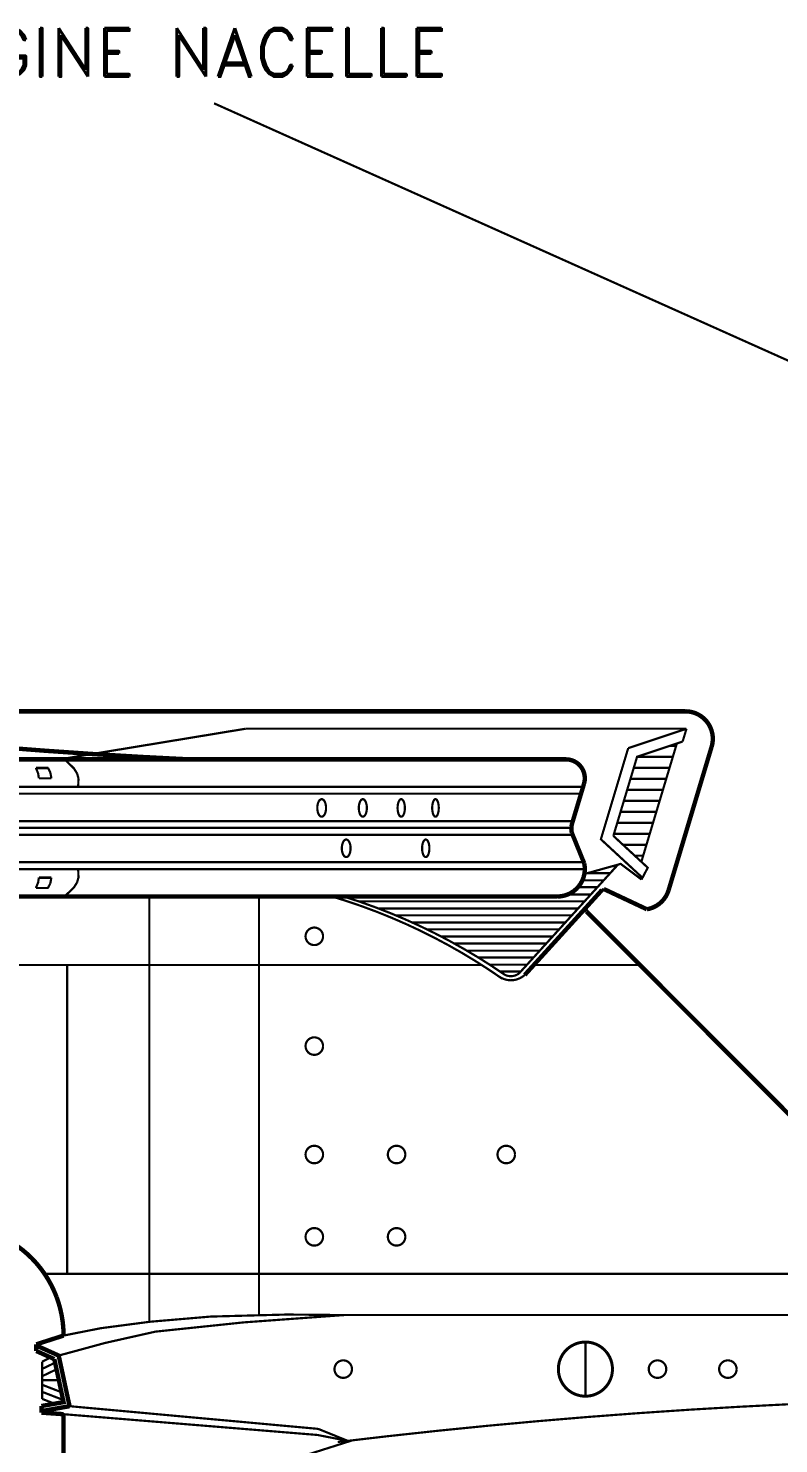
# Model space of a CAD drawing. Extents: x 0.8 to 42.3, y -0.1 to 32.5.
# Drawn here: x 25.673 to 27.867, y 7.363 to 11.499 of the extents above; entities that cross this region are included whole.
import ezdxf

# ---------------------------------------------------------------- set-up
doc = ezdxf.new("R2010")
doc.units = 0
doc.layers.add('SIDE', color=7, linetype='CONTINUOUS')
doc.styles.add('ROMANS', font='ROMAND')

msp = doc.modelspace()

# ---------------------------------------------------------------- linework, layer by layer
at = {"layer": 'SIDE'}
for points, const_width in [([(28.33124078131353, 10.33264274468151), (26.21588170131353, 11.28002277468151)], 0.006415), ([(27.59413162131353, 9.503401354681511), (25.63221934131353, 9.503401354681511)], 0.01283), ([(27.59413162131353, 9.503401354681511), (27.60408770131353, 9.502785514681511), (27.61386416131353, 9.500950824681514), (27.62333270131353, 9.497910114681511), (27.63233936131353, 9.493714704681512), (27.64078150131353, 9.488441574681511), (27.64850516131353, 9.482167704681512), (27.65538204131353, 9.47498290468151), (27.66133516131353, 9.466989814681511), (27.66623622131353, 9.458342394681512), (27.67003390131353, 9.449143284681512), (27.67265122131353, 9.439546444681511), (27.67406252131353, 9.42969300468151), (27.67426780131353, 9.419749754681511), (27.67321574131353, 9.40984499468151), (27.67093200131353, 9.400158344681511)], 0.01283), ([(25.30502868131353, 9.424124784681512), (25.44425984131353, 9.410897054681511), (25.58359364131353, 9.398888174681513), (25.72303008131353, 9.388098144681512), (25.86254350131353, 9.378526964681512), (26.00215956131353, 9.370174634681511), (26.14182694131353, 9.363041154681511)], 0.01283), ([(26.30871958131353, 9.452620214681513), (25.76436834131353, 9.363041154681511)], 0.006415), ([(26.30871958131353, 9.452620214681513), (27.59733912131353, 9.452620214681513)], 0.006415), ([(27.42687974131353, 9.395731994681512), (27.59733912131353, 9.452620214681513)], 0.006415), ([(27.58602306131353, 9.415041144681513), (27.59733912131353, 9.452620214681513)], 0.006415), ([(27.42687974131353, 9.395731994681512), (27.34694884131353, 9.129496664681511), (27.46857724131353, 9.017041714681511)], 0.006415), ([(27.38343736131353, 9.139452744681513), (27.45282200131353, 9.37057236468151), (27.58602306131353, 9.415041144681513)], 0.006415), ([(27.46531842131353, 9.063742914681512), (27.56908746131353, 9.40938311468151)], 0.006415), ([(27.54506970131353, 8.980950924681512), (27.67093200131353, 9.400158344681511)], 0.01283), ([(27.56695768131353, 9.402198314681511), (27.54755872131353, 9.402198314681511)], 0.006415), ([(17.47044050131353, 9.363041154681511), (26.14182694131353, 9.363041154681511)], 0.01283), ([(25.77868662131353, 9.363041154681511), (25.80580924131353, 9.336880784681512), (25.81512382131353, 9.322062134681511)], 0.006415), ([(26.14182694131353, 9.363041154681511), (27.24487336131353, 9.363041154681511)], 0.01283), ([(27.29770730131353, 9.292014274681511), (27.29952916131353, 9.300366604681512), (27.30004236131353, 9.308911384681512), (27.29922124131353, 9.317430504681512), (27.29706580131353, 9.325705854681512), (27.29367868131353, 9.333570644681512), (27.28913686131353, 9.340806764681512), (27.28351732131353, 9.347247424681512), (27.27697402131353, 9.352751494681513), (27.26966092131353, 9.357177844681512), (27.26173198131353, 9.360411004681511), (27.25339248131353, 9.362386824681511), (27.24487336131353, 9.363041154681511)], 0.01283), ([(27.55730952131353, 9.37012331468151), (27.45269370131353, 9.37012331468151)], 0.006415), ([(25.70355414131353, 9.30756423468151), (25.70134738131353, 9.322062134681511), (25.69465012131353, 9.338343404681511)], 0.006415), ([(25.69465012131353, 9.338343404681511), (25.73129260131353, 9.338343404681511)], 0.006415), ([(25.69465012131353, 9.337060404681512), (25.73129260131353, 9.337060404681512)], 0.006415), ([(25.74019662131353, 9.30756423468151), (25.70355414131353, 9.30756423468151)], 0.006415), ([(25.73701478131353, 9.324602474681512), (25.72998394131353, 9.338343404681511)], 0.006415), ([(25.73701478131353, 9.324602474681512), (25.74019662131353, 9.30756423468151)], 0.006415), ([(25.81933206131353, 9.30762838468151), (25.81512382131353, 9.322062134681511)], 0.006415), ([(25.81933206131353, 9.30762838468151), (25.81845962131353, 9.28285365468151)], 0.006415), ([(27.53803886131353, 9.305973314681513), (27.43342304131353, 9.305973314681513)], 0.006415), ([(27.44307120131353, 9.338048314681512), (27.54768702131353, 9.338048314681512)], 0.006415), ([(16.33326628131353, 9.28285365468151), (27.29496168131353, 9.28285365468151)], 0.006415), ([(16.33826998131353, 9.262838854681512), (27.28895724131353, 9.262838854681512)], 0.006415), ([(27.26293800131353, 9.176210694681512), (27.29770730131353, 9.292014274681511)], 0.01283), ([(27.42380054131353, 9.27389831468151), (27.52841636131353, 9.27389831468151)], 0.006415), ([(26.53447626131353, 9.245467034681512), (26.53185894131353, 9.246583244681512), (26.52916464131353, 9.246583244681512), (26.52654732131353, 9.245467034681512), (26.52408396131353, 9.243285934681513), (26.52192852131353, 9.240129754681512), (26.52013232131353, 9.236139624681513), (26.51879800131353, 9.231495164681512), (26.51797688131353, 9.226401654681512), (26.51769462131353, 9.22106437468151), (26.51797688131353, 9.215727094681512), (26.51879800131353, 9.21062075468151), (26.52013232131353, 9.205976294681513), (26.52192852131353, 9.20198616468151), (26.52408396131353, 9.198842814681512), (26.52654732131353, 9.196661714681511), (26.52916464131353, 9.195545504681512), (26.53185894131353, 9.195545504681512), (26.53447626131353, 9.196661714681511), (26.53691396131353, 9.198842814681512), (26.53906940131353, 9.20198616468151), (26.54086560131353, 9.205976294681513), (26.54219992131353, 9.21062075468151), (26.54302104131353, 9.215727094681512), (26.54332896131353, 9.22106437468151)], 0.006415), ([(26.53447626131353, 9.245467034681512), (26.53691396131353, 9.243285934681513), (26.53906940131353, 9.240129754681512), (26.54086560131353, 9.236139624681513), (26.54219992131353, 9.231495164681512), (26.54302104131353, 9.226401654681512), (26.54332896131353, 9.22106437468151)], 0.006415), ([(26.66262230131353, 9.22106437468151), (26.66236570131353, 9.226401654681512), (26.66159590131353, 9.231495164681512), (26.66036422131353, 9.236139624681513), (26.65872198131353, 9.240129754681512), (26.65672050131353, 9.243285934681513), (26.65448808131353, 9.245467034681512), (26.65207604131353, 9.246583244681512), (26.64961268131353, 9.246583244681512), (26.64722630131353, 9.245467034681512), (26.64496822131353, 9.243285934681513), (26.64296674131353, 9.240129754681512), (26.64132450131353, 9.236139624681513), (26.64009282131353, 9.231495164681512), (26.63932302131353, 9.226401654681512), (26.63906642131353, 9.22106437468151), (26.63932302131353, 9.215727094681512), (26.64009282131353, 9.21062075468151), (26.64132450131353, 9.205976294681513), (26.64296674131353, 9.20198616468151), (26.64496822131353, 9.198842814681512), (26.64722630131353, 9.196661714681511), (26.64961268131353, 9.195545504681512), (26.65207604131353, 9.195545504681512), (26.65448808131353, 9.196661714681511), (26.65672050131353, 9.198842814681512), (26.65872198131353, 9.20198616468151), (26.66036422131353, 9.205976294681513), (26.66159590131353, 9.21062075468151), (26.66236570131353, 9.215727094681512), (26.66262230131353, 9.22106437468151)], 0.006415), ([(26.77380708131353, 9.22106437468151), (26.77357614131353, 9.226401654681512), (26.77288332131353, 9.231495164681512), (26.77175428131353, 9.236139624681513), (26.77026600131353, 9.240129754681512), (26.76844414131353, 9.243285934681513), (26.76641700131353, 9.245467034681512), (26.76423590131353, 9.246583244681512), (26.76200348131353, 9.246583244681512), (26.75979672131353, 9.245467034681512), (26.75776958131353, 9.243285934681513), (26.75597338131353, 9.240129754681512), (26.75445944131353, 9.236139624681513), (26.75335606131353, 9.231495164681512), (26.75266324131353, 9.226401654681512), (26.75243230131353, 9.22106437468151), (26.75266324131353, 9.215727094681512), (26.75335606131353, 9.21062075468151), (26.75445944131353, 9.205976294681513), (26.75597338131353, 9.20198616468151), (26.75776958131353, 9.198842814681512), (26.75979672131353, 9.196661714681511), (26.76200348131353, 9.195545504681512), (26.76423590131353, 9.195545504681512), (26.76641700131353, 9.196661714681511), (26.76844414131353, 9.198842814681512), (26.77026600131353, 9.20198616468151), (26.77175428131353, 9.205976294681513), (26.77288332131353, 9.21062075468151), (26.77357614131353, 9.215727094681512), (26.77380708131353, 9.22106437468151)], 0.006415), ([(26.87290600131353, 9.22106437468151), (26.87270072131353, 9.226401654681512), (26.87208488131353, 9.231495164681512), (26.87108414131353, 9.236139624681513), (26.86972416131353, 9.240129754681512), (26.86810758131353, 9.243285934681513), (26.86628572131353, 9.245467034681512), (26.86433556131353, 9.246583244681512), (26.86230842131353, 9.246583244681512), (26.86035826131353, 9.245467034681512), (26.85851074131353, 9.243285934681513), (26.85689416131353, 9.240129754681512), (26.85555984131353, 9.236139624681513), (26.85455910131353, 9.231495164681512), (26.85391760131353, 9.226401654681512), (26.85371232131353, 9.22106437468151), (26.85391760131353, 9.215727094681512), (26.85455910131353, 9.21062075468151), (26.85555984131353, 9.205976294681513), (26.85689416131353, 9.20198616468151), (26.85851074131353, 9.198842814681512), (26.86035826131353, 9.196661714681511), (26.86230842131353, 9.195545504681512), (26.86433556131353, 9.195545504681512), (26.86628572131353, 9.196661714681511), (26.86810758131353, 9.198842814681512), (26.86972416131353, 9.20198616468151), (26.87108414131353, 9.205976294681513), (26.87208488131353, 9.21062075468151), (26.87270072131353, 9.215727094681512), (26.87290600131353, 9.22106437468151)], 0.006415), ([(27.51879386131353, 9.241823314681511), (27.41417804131353, 9.241823314681511)], 0.006415), ([(22.02665576131353, 9.18265135468151), (27.26486250131353, 9.18265135468151)], 0.006415), ([(27.26103916131353, 9.167178374681512), (27.26150104131353, 9.170219084681513), (27.26214254131353, 9.173234134681511), (27.26293800131353, 9.176210694681512)], 0.01283), ([(27.40452988131353, 9.209748314681512), (27.50914570131353, 9.209748314681512)], 0.006415), ([(27.26065426131353, 9.162636554681512), (22.02665576131353, 9.162636554681512)], 0.006415), ([(27.26314328131353, 9.142621754681512), (22.02665576131353, 9.142621754681512)], 0.006415), ([(22.02665576131353, 9.142621754681512), (27.25885806131353, 9.142621754681512)], 0.006415), ([(27.26103916131353, 9.167178374681512), (27.26073124131353, 9.164112004681513), (27.26060294131353, 9.161032804681511), (27.26065426131353, 9.157953604681511), (27.26088520131353, 9.15487440468151), (27.26127010131353, 9.151820864681511), (27.26183462131353, 9.148780154681512)], 0.01283), ([(27.29824616131353, 9.05922675468151), (27.26183462131353, 9.148792984681512)], 0.01283), ([(27.46585728131353, 9.011845564681511), (27.48402456131353, 9.046448074681512), (27.38343736131353, 9.139452744681513)], 0.006415), ([(27.38525922131353, 9.14559831468151), (27.48990070131353, 9.14559831468151)], 0.006415), ([(27.49952320131353, 9.177673314681511), (27.39490738131353, 9.177673314681511)], 0.006415), ([(26.61504866131353, 9.103143844681512), (26.61476640131353, 9.108468294681511), (26.61394528131353, 9.113574634681513), (26.61261096131353, 9.118219094681512), (26.61081476131353, 9.122209224681512), (26.60865932131353, 9.125365404681512), (26.60619596131353, 9.127546504681511), (26.60357864131353, 9.12866271468151), (26.60088434131353, 9.12866271468151), (26.59826702131353, 9.127546504681511), (26.59582932131353, 9.125365404681512), (26.59364822131353, 9.122209224681512), (26.59187768131353, 9.118219094681512), (26.59051770131353, 9.113574634681513), (26.58969658131353, 9.108468294681511), (26.58941432131353, 9.103143844681512), (26.58969658131353, 9.097806564681512), (26.59051770131353, 9.092700224681511), (26.59187768131353, 9.088055764681512), (26.59364822131353, 9.084065634681512), (26.59582932131353, 9.080922284681511), (26.59826702131353, 9.078728354681513), (26.60088434131353, 9.077612144681513), (26.60357864131353, 9.077612144681513), (26.60619596131353, 9.078728354681513), (26.60865932131353, 9.080922284681511), (26.61081476131353, 9.084065634681512), (26.61261096131353, 9.088055764681512), (26.61394528131353, 9.092700224681511), (26.61476640131353, 9.097806564681512), (26.61504866131353, 9.103131014681512)], 0.006415), ([(26.84552678131353, 9.103143844681512), (26.84529584131353, 9.108468294681511), (26.84460302131353, 9.113574634681513), (26.84349964131353, 9.118219094681512), (26.84198570131353, 9.122209224681512), (26.84018950131353, 9.125365404681512), (26.83816236131353, 9.127546504681511), (26.83595560131353, 9.12866271468151), (26.83372318131353, 9.12866271468151), (26.83154208131353, 9.127546504681511), (26.82948928131353, 9.125365404681512), (26.82769308131353, 9.122209224681512), (26.82617914131353, 9.118219094681512), (26.82507576131353, 9.113574634681513), (26.82438294131353, 9.108468294681511), (26.82415200131353, 9.103143844681512), (26.82438294131353, 9.097806564681512), (26.82507576131353, 9.092700224681511), (26.82617914131353, 9.088055764681512), (26.82769308131353, 9.084065634681512), (26.82948928131353, 9.080922284681511), (26.83154208131353, 9.078728354681513), (26.83372318131353, 9.077612144681513), (26.83595560131353, 9.077612144681513), (26.83816236131353, 9.078728354681513), (26.84018950131353, 9.080922284681511), (26.84198570131353, 9.084065634681512), (26.84349964131353, 9.088055764681512), (26.84460302131353, 9.092700224681511), (26.84529584131353, 9.097806564681512), (26.84552678131353, 9.103131014681512)], 0.006415), ([(27.48025254131353, 9.113523314681512), (27.41145808131353, 9.113523314681512)], 0.006415), ([(16.38958998131353, 9.062434254681513), (27.29693750131353, 9.062434254681513)], 0.006415), ([(27.09530122131353, 8.731125164681512), (27.09992002131353, 8.732895704681512), (27.10428222131353, 8.735256424681513), (27.10831084131353, 8.738130344681512), (27.39698584131353, 9.055390584681511)], 0.006415), ([(27.21985486131353, 8.962231954681512), (27.23001622131353, 8.962886284681513), (27.24002362131353, 8.96482361468151), (27.24972310131353, 8.968018284681511), (27.25890938131353, 8.97240614468151), (27.26750548131353, 8.977935874681512), (27.27530612131353, 8.984504834681513), (27.28220866131353, 8.99201038468151), (27.28808480131353, 9.000337054681513), (27.29288322131353, 9.009343714681512), (27.29647562131353, 9.018876404681512), (27.29886200131353, 9.028806824681512), (27.29996538131353, 9.038942524681511), (27.29973444131353, 9.049142374681512), (27.29824616131353, 9.05922675468151)], 0.01283), ([(27.29870804131353, 9.027947214681511), (27.40476082131353, 9.057558854681512), (27.46585728131353, 9.011845564681511)], 0.006415), ([(27.44615040131353, 9.081448314681511), (27.47063004131353, 9.081448314681511)], 0.006415), ([(27.30004236131353, 9.04241945468151), (16.40095736131353, 9.04241945468151)], 0.006415), ([(25.69465012131353, 8.986929704681511), (25.70134738131353, 9.003223804681511), (25.70355414131353, 9.017721704681513)], 0.006415), ([(25.70355414131353, 9.017721704681513), (25.74019662131353, 9.017721704681513)], 0.006415), ([(25.70355414131353, 9.016451534681512), (25.74019662131353, 9.016451534681512)], 0.006415), ([(25.73701478131353, 9.000683464681511), (25.74019662131353, 9.017721704681513)], 0.006415), ([(25.81512382131353, 9.003223804681511), (25.81933206131353, 9.017657554681511), (25.81845962131353, 9.04241945468151)], 0.006415), ([(27.37427674131353, 9.030436234681511), (27.30763772131353, 9.030436234681511)], 0.006415), ([(27.37930610131353, 9.050451034681512), (27.39252100131353, 9.050451034681512)], 0.006415), ([(25.73129260131353, 8.986929704681511), (25.69465012131353, 8.986929704681511)], 0.006415), ([(25.72998394131353, 8.986929704681511), (25.73701478131353, 9.000683464681511)], 0.006415), ([(25.77868662131353, 8.962231954681512), (25.80580924131353, 8.988405154681512), (25.81512382131353, 9.003223804681511)], 0.006415), ([(27.27997624131353, 8.989380234681512), (27.33694144131353, 8.989380234681512)], 0.006415), ([(27.35513438131353, 9.00939503468151), (27.29290888131353, 9.00939503468151)], 0.006415), ([(27.29865672131353, 8.924627224681512), (27.35028464131353, 8.981374314681512)], 0.01283), ([(27.35177292131353, 8.982682974681511), (27.35123406131353, 8.982285244681513), (27.35074652131353, 8.981849024681512), (27.35028464131353, 8.981374314681512)], 0.006415), ([(27.35177292131353, 8.982682974681511), (27.35233744131353, 8.983042214681511), (27.35292762131353, 8.983362964681511), (27.35354346131353, 8.983645224681513), (27.35415930131353, 8.983863334681512), (27.35480080131353, 8.984042954681513), (27.35544230131353, 8.984184084681512)], 0.006415), ([(27.35544230131353, 8.984184084681512), (27.48148422131353, 8.924922314681512)], 0.01283), ([(27.54506970131353, 8.980950924681512), (27.54163126131353, 8.971649174681513), (27.53708944131353, 8.962834964681512), (27.53146990131353, 8.954662254681512), (27.52490094131353, 8.947233684681512), (27.51745954131353, 8.940677554681512), (27.50927400131353, 8.935096504681512), (27.50047262131353, 8.930554684681512), (27.49113238131353, 8.927154734681512), (27.48148422131353, 8.924922314681512)], 0.01283), ([(27.21985486131353, 8.962231954681512), (24.56935648131353, 8.962231954681512)], 0.01283), ([(26.02653656131353, 8.962231954681512), (26.02653656131353, 7.720133994681512)], 0.006415), ([(26.34728656131353, 8.962231954681512), (26.34728656131353, 7.738801644681512)], 0.006415), ([(26.81930226131353, 8.862132294681512), (26.77739948131353, 8.881672384681512), (26.73498350131353, 8.900096264681512), (26.69210564131353, 8.917365444681511), (26.64876590131353, 8.933492754681511), (26.60501560131353, 8.948452534681511), (26.56088040131353, 8.962231954681512)], 0.006415), ([(26.86079448131353, 8.855165604681511), (26.81776266131353, 8.87605284468151), (26.77419198131353, 8.89574689468151), (26.73008244131353, 8.914222094681511), (26.68545970131353, 8.931465614681512), (26.64040074131353, 8.947477454681511), (26.59493122131353, 8.962231954681512)], 0.006415), ([(27.29958048131353, 8.948324234681511), (26.64086262131353, 8.948324234681511)], 0.006415), ([(27.31779908131353, 8.968339034681513), (27.25051856131353, 8.968339034681513)], 0.006415), ([(27.30458418131353, 8.93114486468151), (27.30363476131353, 8.92991318468151), (27.30294194131353, 8.928540374681512), (27.30245440131353, 8.927064924681513), (27.30224912131353, 8.925538154681512), (27.30230044131353, 8.923985724681511), (27.30263402131353, 8.922471784681512), (27.30319854131353, 8.921034824681513), (27.30401966131353, 8.919726164681512), (27.30507172131353, 8.918571464681511)], 0.01283), ([(26.69664746131353, 8.927283034681512), (27.28043812131353, 8.927283034681512)], 0.006415), ([(26.74896820131353, 8.907268234681512), (27.26221952131353, 8.907268234681512)], 0.006415), ([(27.29865672131353, 8.924627224681512), (27.12429702131353, 8.733011174681511)], 0.01283), ([(27.30507172131353, 8.918571464681511), (28.72229918131353, 7.498470084681511)], 0.01283), ([(26.51687350131353, 8.870279344681514), (26.51161320131353, 8.871395554681511), (26.50625026131353, 8.871395554681511), (26.50101562131353, 8.870279344681514), (26.49611456131353, 8.868098244681512), (26.49177802131353, 8.864954894681514), (26.48818562131353, 8.860964764681512), (26.48551698131353, 8.85632030468151), (26.48384908131353, 8.851213964681511), (26.48331022131353, 8.84587668468151), (26.48384908131353, 8.840539404681511), (26.48551698131353, 8.835445894681513), (26.48818562131353, 8.830801434681511), (26.49177802131353, 8.826811304681511), (26.49611456131353, 8.823655124681512), (26.50101562131353, 8.821474024681512), (26.50625026131353, 8.820357814681511), (26.51161320131353, 8.820357814681511), (26.51687350131353, 8.821474024681512), (26.52177456131353, 8.823655124681512), (26.52611110131353, 8.826811304681511), (26.52970350131353, 8.830801434681511), (26.53239780131353, 8.835445894681513), (26.53404004131353, 8.840539404681511), (26.53460456131353, 8.84587668468151)], 0.006415), ([(26.51687350131353, 8.870279344681514), (26.52177456131353, 8.868098244681512), (26.52611110131353, 8.864954894681514), (26.52970350131353, 8.860964764681512), (26.53239780131353, 8.85632030468151), (26.53404004131353, 8.851213964681511), (26.53460456131353, 8.84587668468151)], 0.006415), ([(27.24307716131353, 8.88622703468151), (26.79566940131353, 8.88622703468151)], 0.006415), ([(26.81930226131353, 8.862132294681512), (26.86066618131353, 8.841475994681513), (26.90146558131353, 8.81971631468151), (26.94164914131353, 8.79687891468151), (26.98124252131353, 8.772963794681512), (27.02016874131353, 8.748009444681513), (27.05840214131353, 8.722028694681512)], 0.006415), ([(27.22485856131353, 8.866212234681512), (26.83962498131353, 8.866212234681512)], 0.006415), ([(26.86079448131353, 8.855165604681511), (26.90321046131353, 8.833098004681512), (26.94501060131353, 8.809862874681512), (26.98614358131353, 8.785473044681511), (27.02660940131353, 8.759967004681512), (27.06633108131353, 8.73334475468151)], 0.006415), ([(26.88034740131353, 8.845171034681512), (27.20571620131353, 8.845171034681512)], 0.006415), ([(26.91852948131353, 8.825156234681511), (27.18749760131353, 8.825156234681511)], 0.006415), ([(27.16835524131353, 8.804115034681512), (26.95494102131353, 8.804115034681512)], 0.006415), ([(26.98878656131353, 8.784100234681512), (27.15016230131353, 8.784100234681512)], 0.006415), ([(24.03385794131353, 8.76209678468151), (26.99851170131353, 8.76209678468151)], 0.006415), ([(25.78597406131353, 7.859493454681512), (25.78597406131353, 8.76209678468151)], 0.006415), ([(27.13099428131353, 8.763059034681511), (27.02183664131353, 8.763059034681511)], 0.006415), ([(27.12429702131353, 8.733011174681511), (27.11724052131353, 8.72750710468151), (27.10943988131353, 8.723106414681512), (27.10107472131353, 8.71992457468151), (27.09232466131353, 8.718012904681512), (27.08339498131353, 8.717422724681512), (27.07446530131353, 8.71816686468151), (27.06574090131353, 8.720219664681512), (27.05742706131353, 8.72355546468151), (27.04970340131353, 8.728071624681512)], 0.006415), ([(27.11280134131353, 8.74304423468151), (27.05221808131353, 8.74304423468151)], 0.006415), ([(27.09530122131353, 8.731125164681512), (27.09047714131353, 8.729944804681512), (27.08555042131353, 8.729380284681511), (27.08059804131353, 8.729457264681512), (27.07567132131353, 8.730150084681512), (27.07089856131353, 8.731458744681513), (27.06633108131353, 8.73335758468151)], 0.006415), ([(27.15075248131353, 8.76209678468151), (27.46123848131353, 8.76209678468151)], 0.006415), ([(26.51687350131353, 8.549529344681513), (26.51161320131353, 8.550645554681513), (26.50625026131353, 8.550645554681513), (26.50101562131353, 8.549529344681513), (26.49611456131353, 8.547348244681512), (26.49177802131353, 8.544204894681513), (26.48818562131353, 8.540214764681512), (26.48551698131353, 8.53557030468151), (26.48384908131353, 8.530463964681513), (26.48331022131353, 8.525126684681512), (26.48384908131353, 8.51978940468151), (26.48551698131353, 8.514695894681513), (26.48818562131353, 8.510051434681513), (26.49177802131353, 8.506061304681511), (26.49611456131353, 8.502905124681511), (26.50101562131353, 8.50072402468151), (26.50625026131353, 8.49960781468151), (26.51161320131353, 8.49960781468151), (26.51687350131353, 8.50072402468151), (26.52177456131353, 8.502905124681511), (26.52611110131353, 8.506061304681511), (26.52970350131353, 8.510051434681513), (26.53239780131353, 8.514695894681513), (26.53404004131353, 8.51978940468151), (26.53460456131353, 8.525126684681512)], 0.006415), ([(26.51687350131353, 8.549529344681513), (26.52177456131353, 8.547348244681512), (26.52611110131353, 8.544204894681513), (26.52970350131353, 8.540214764681512), (26.53239780131353, 8.53557030468151), (26.53404004131353, 8.530463964681513), (26.53460456131353, 8.525126684681512)], 0.006415), ([(26.53460456131353, 8.208302664681511), (26.53404004131353, 8.213639944681512), (26.53239780131353, 8.218746284681512), (26.52970350131353, 8.223390744681513), (26.52611110131353, 8.227380874681511), (26.52177456131353, 8.230524224681512), (26.51687350131353, 8.232718154681512), (26.51161320131353, 8.233821534681512), (26.50625026131353, 8.233821534681512), (26.50101562131353, 8.232718154681512), (26.49611456131353, 8.230524224681512), (26.49177802131353, 8.227380874681511), (26.48818562131353, 8.223390744681513), (26.48551698131353, 8.218746284681512), (26.48384908131353, 8.213639944681512), (26.48331022131353, 8.208302664681511), (26.48384908131353, 8.202978214681512), (26.48551698131353, 8.197871874681512), (26.48818562131353, 8.193227414681512), (26.49177802131353, 8.18923728468151), (26.49611456131353, 8.186081104681513), (26.50101562131353, 8.183900004681512), (26.50625026131353, 8.182783794681512), (26.51161320131353, 8.182783794681512), (26.51687350131353, 8.183900004681512), (26.52177456131353, 8.186081104681513), (26.52611110131353, 8.18923728468151), (26.52970350131353, 8.193227414681512), (26.53239780131353, 8.197871874681512), (26.53404004131353, 8.202978214681512), (26.53460456131353, 8.208302664681511)], 0.006415), ([(26.77516706131353, 8.208302664681511), (26.77460254131353, 8.213639944681512), (26.77296030131353, 8.218746284681512), (26.77026600131353, 8.223390744681513), (26.76667360131353, 8.227380874681511), (26.76233706131353, 8.230524224681512), (26.75743600131353, 8.232718154681512), (26.75217570131353, 8.233821534681512), (26.74681276131353, 8.233821534681512), (26.74157812131353, 8.232718154681512), (26.73667706131353, 8.230524224681512), (26.73234052131353, 8.227380874681511), (26.72874812131353, 8.223390744681513), (26.72607948131353, 8.218746284681512), (26.72441158131353, 8.213639944681512), (26.72387272131353, 8.208302664681511), (26.72441158131353, 8.202978214681512), (26.72607948131353, 8.197871874681512), (26.72874812131353, 8.193227414681512), (26.73234052131353, 8.18923728468151), (26.73667706131353, 8.186081104681513), (26.74157812131353, 8.183900004681512), (26.74681276131353, 8.182783794681512), (26.75217570131353, 8.182783794681512), (26.75743600131353, 8.183900004681512), (26.76233706131353, 8.186081104681513), (26.76667360131353, 8.18923728468151), (26.77026600131353, 8.193227414681512), (26.77296030131353, 8.197871874681512), (26.77460254131353, 8.202978214681512), (26.77516706131353, 8.208302664681511)], 0.006415), ([(27.07818600131353, 8.232718154681512), (27.07292570131353, 8.233821534681512), (27.06756276131353, 8.233821534681512), (27.06232812131353, 8.232718154681512), (27.05742706131353, 8.230524224681512), (27.05309052131353, 8.227380874681511), (27.04949812131353, 8.223390744681513), (27.04682948131353, 8.218746284681512), (27.04516158131353, 8.213639944681512), (27.04462272131353, 8.208302664681511), (27.04516158131353, 8.202978214681512), (27.04682948131353, 8.197871874681512), (27.04949812131353, 8.193227414681512), (27.05309052131353, 8.18923728468151), (27.05742706131353, 8.186081104681513), (27.06232812131353, 8.183900004681512), (27.06756276131353, 8.182783794681512), (27.07292570131353, 8.182783794681512), (27.07818600131353, 8.183900004681512), (27.08308706131353, 8.186081104681513), (27.08742360131353, 8.18923728468151), (27.09101600131353, 8.193227414681512), (27.09371030131353, 8.197871874681512), (27.09535254131353, 8.202978214681512), (27.09591706131353, 8.208302664681511)], 0.006415), ([(27.07818600131353, 8.232718154681512), (27.08308706131353, 8.230524224681512), (27.08742360131353, 8.227380874681511), (27.09101600131353, 8.223390744681513), (27.09371030131353, 8.218746284681512), (27.09535254131353, 8.213639944681512), (27.09591706131353, 8.208302664681511)], 0.006415), ([(26.53460456131353, 7.967740164681512), (26.53404004131353, 7.973077444681512), (26.53239780131353, 7.978183784681512), (26.52970350131353, 7.982828244681512), (26.52611110131353, 7.986818374681512), (26.52177456131353, 7.989961724681511), (26.51687350131353, 7.992155654681511), (26.51161320131353, 7.993259034681512), (26.50625026131353, 7.993259034681512), (26.50101562131353, 7.992155654681511), (26.49611456131353, 7.989961724681511), (26.49177802131353, 7.986818374681512), (26.48818562131353, 7.982828244681512), (26.48551698131353, 7.978183784681512), (26.48384908131353, 7.973077444681512), (26.48331022131353, 7.967740164681512), (26.48384908131353, 7.962415714681512), (26.48551698131353, 7.957309374681512), (26.48818562131353, 7.952664914681511), (26.49177802131353, 7.948674784681511), (26.49611456131353, 7.945518604681511), (26.50101562131353, 7.943337504681511), (26.50625026131353, 7.942221294681512), (26.51161320131353, 7.942221294681512), (26.51687350131353, 7.943337504681511), (26.52177456131353, 7.945518604681511), (26.52611110131353, 7.948674784681511), (26.52970350131353, 7.952664914681511), (26.53239780131353, 7.957309374681512), (26.53404004131353, 7.962415714681512), (26.53460456131353, 7.967740164681512)], 0.006415), ([(26.77516706131353, 7.967740164681512), (26.77460254131353, 7.973077444681512), (26.77296030131353, 7.978183784681512), (26.77026600131353, 7.982828244681512), (26.76667360131353, 7.986818374681512), (26.76233706131353, 7.989961724681511), (26.75743600131353, 7.992155654681511), (26.75217570131353, 7.993259034681512), (26.74681276131353, 7.993259034681512), (26.74157812131353, 7.992155654681511), (26.73667706131353, 7.989961724681511), (26.73234052131353, 7.986818374681512), (26.72874812131353, 7.982828244681512), (26.72607948131353, 7.978183784681512), (26.72441158131353, 7.973077444681512), (26.72387272131353, 7.967740164681512), (26.72441158131353, 7.962415714681512), (26.72607948131353, 7.957309374681512), (26.72874812131353, 7.952664914681511), (26.73234052131353, 7.948674784681511), (26.73667706131353, 7.945518604681511), (26.74157812131353, 7.943337504681511), (26.74681276131353, 7.942221294681512), (26.75217570131353, 7.942221294681512), (26.75743600131353, 7.943337504681511), (26.76233706131353, 7.945518604681511), (26.76667360131353, 7.948674784681511), (26.77026600131353, 7.952664914681511), (26.77296030131353, 7.957309374681512), (26.77460254131353, 7.962415714681512), (26.77516706131353, 7.967740164681512)], 0.006415), ([(25.75520772131353, 7.792071804681512), (25.74789462131353, 7.80985418468151), (25.73955512131353, 7.827161854681511), (25.73018922131353, 7.843943494681513), (25.71982258131353, 7.860122124681511), (25.70853218131353, 7.875659254681512), (25.69631802131353, 7.890490734681511), (25.68323142131353, 7.904565244681512), (25.66932370131353, 7.917831464681512), (25.65464618131353, 7.930238074681511), (25.63925018131353, 7.941746584681511), (25.62321268131353, 7.952305674681511), (25.60655934131353, 7.96188968468151)], 0.01283), ([(25.72025880131353, 7.859493454681512), (28.34040140131353, 7.859493454681512)], 0.006415), ([(25.75520772131353, 7.792071804681512), (25.76144310131353, 7.773891694681511), (25.76654944131353, 7.755378004681512), (25.77052674131353, 7.736582054681511), (25.77342632131353, 7.717580824681511), (25.77514554131353, 7.698438464681511), (25.77573572131353, 7.679231954681512)], 0.01283), ([(25.88461110131353, 7.700722204681511), (26.02951312131353, 7.719710604681512), (26.20538676131353, 7.734696044681511), (26.42821820131353, 7.740687654681512), (26.59570102131353, 7.739148054681512)], 0.006415), ([(26.04449856131353, 7.690727634681511), (26.30230458131353, 7.717709124681512), (26.59570102131353, 7.739148054681512)], 0.006415), ([(26.59570102131353, 7.739148054681512), (28.46770066131353, 7.739148054681512)], 0.006415), ([(25.88461110131353, 7.700722204681511), (25.77573572131353, 7.679231954681512)], 0.006415), ([(25.89762072131353, 7.657754534681511), (26.04449856131353, 7.690727634681511)], 0.006415), ([(25.69577916131353, 7.653507804681511), (25.77573572131353, 7.679231954681512)], 0.01283), ([(25.69577916131353, 7.634198654681512), (25.69577916131353, 7.653507804681511)], 0.01283), ([(25.69577916131353, 7.650313134681511), (25.76152008131353, 7.620765644681512), (25.79328716131353, 7.472848574681512)], 0.01283), ([(25.89762072131353, 7.657754534681511), (25.76152008131353, 7.620765644681512)], 0.006415), ([(27.36326860131353, 7.632787354681511), (27.35685360131353, 7.639587254681512), (27.34972012131353, 7.645578864681511), (27.34191948131353, 7.650723694681511), (27.33357998131353, 7.654906274681511), (27.32477860131353, 7.658100944681511), (27.31569496131353, 7.660256384681511), (27.30640604131353, 7.661346934681511), (27.29706580131353, 7.661346934681511), (27.28780254131353, 7.660256384681511), (27.27871890131353, 7.658100944681511), (27.26994318131353, 7.654906274681511), (27.26157802131353, 7.650723694681511), (27.25380304131353, 7.645578864681511), (27.24661824131353, 7.639587254681512), (27.24022890131353, 7.632787354681511), (27.23463502131353, 7.625294634681511), (27.22999056131353, 7.617211734681512), (27.22629552131353, 7.60862846468151), (27.22360122131353, 7.599685954681511), (27.22198464131353, 7.590486844681512), (27.22142012131353, 7.581159434681511), (27.22198464131353, 7.571832024681511), (27.22360122131353, 7.562645744681511), (27.22629552131353, 7.553690404681511), (27.22999056131353, 7.545119964681511), (27.23463502131353, 7.537024234681512), (27.24022890131353, 7.52953151468151), (27.24661824131353, 7.522744444681512), (27.25380304131353, 7.516740004681512), (27.26157802131353, 7.511608004681511), (27.26994318131353, 7.507412594681511), (27.27871890131353, 7.504217924681512), (27.28780254131353, 7.502062484681511), (27.29706580131353, 7.500984764681511), (27.30640604131353, 7.500984764681511), (27.31569496131353, 7.502062484681511), (27.32477860131353, 7.504217924681512), (27.33357998131353, 7.507412594681511), (27.34191948131353, 7.511608004681511), (27.34972012131353, 7.516740004681512), (27.35685360131353, 7.522744444681512), (27.36326860131353, 7.52953151468151), (27.36883682131353, 7.537024234681512), (27.37353260131353, 7.545119964681511), (27.37722764131353, 7.553690404681511), (27.37989628131353, 7.562645744681511), (27.38151286131353, 7.571832024681511), (27.38205172131353, 7.581159434681511)], 0.006415), ([(27.37974232131353, 7.581159434681511), (27.37920346131353, 7.590384204681511), (27.37758688131353, 7.599480674681512), (27.37486692131353, 7.608320544681513), (27.37114622131353, 7.616775514681512), (27.36642478131353, 7.624742944681512), (27.36083090131353, 7.632081704681512), (27.35439024131353, 7.638714814681511), (27.34723110131353, 7.64453963468151), (27.33940480131353, 7.64947918468151), (27.33106530131353, 7.653443654681511), (27.32231524131353, 7.656407384681511), (27.31325726131353, 7.658306224681512), (27.30407098131353, 7.659127344681512), (27.29483338131353, 7.658857914681512), (27.28567276131353, 7.657497934681512), (27.27676874131353, 7.655060234681512), (27.26819830131353, 7.651583304681512), (27.26011540131353, 7.647118464681511), (27.25259702131353, 7.641729864681511), (27.24577146131353, 7.635494484681512), (27.23974136131353, 7.628489304681511), (27.23458370131353, 7.620829794681512), (27.23034980131353, 7.612605764681511), (27.22714230131353, 7.603945514681511), (27.22496120131353, 7.59496451468151), (27.22388348131353, 7.585778234681511), (27.22388348131353, 7.57654063468151), (27.22496120131353, 7.567367184681511), (27.22714230131353, 7.558386184681511), (27.23034980131353, 7.549713104681512), (27.23458370131353, 7.541489074681511), (27.23974136131353, 7.533829564681511), (27.24577146131353, 7.526824384681511), (27.25259702131353, 7.520589004681512), (27.26011540131353, 7.515200404681511), (27.26819830131353, 7.51073556468151), (27.27676874131353, 7.507271464681511), (27.28567276131353, 7.504833764681511), (27.29483338131353, 7.503460954681512), (27.30407098131353, 7.503191524681511), (27.31325726131353, 7.504012644681511), (27.32231524131353, 7.505911484681512), (27.33106530131353, 7.508875214681511), (27.33940480131353, 7.51285251468151), (27.34723110131353, 7.517779234681511), (27.35439024131353, 7.523604054681511), (27.36083090131353, 7.530237164681511), (27.36642478131353, 7.537588754681511), (27.37114622131353, 7.545543354681512), (27.37486692131353, 7.553998324681511), (27.37758688131353, 7.562838194681512), (27.37920346131353, 7.571934664681511), (27.37974232131353, 7.581159434681511)], 0.006415), ([(27.30176158131353, 7.661346934681511), (27.30176158131353, 7.500843634681512)], 0.006415), ([(25.74871574131353, 7.610411834681512), (25.69577916131353, 7.634198654681512)], 0.01283), ([(25.74871574131353, 7.610411834681512), (25.77573572131353, 7.484690664681512), (25.71081592131353, 7.473284794681511)], 0.01283), ([(25.71299702131353, 7.603085904681511), (25.73809250131353, 7.615171764681512)], 0.006415), ([(27.36326860131353, 7.632787354681511), (27.36883682131353, 7.625294634681511), (27.37353260131353, 7.617211734681512), (27.37722764131353, 7.60862846468151), (27.37989628131353, 7.599685954681511), (27.38151286131353, 7.590486844681512), (27.38205172131353, 7.581159434681511)], 0.006415), ([(25.71299702131353, 7.603085904681511), (25.71299702131353, 7.494236184681511)], 0.006415), ([(25.71299702131353, 7.581723954681512), (25.75094816131353, 7.599993874681512)], 0.006415), ([(25.71299702131353, 7.560362004681511), (25.75510508131353, 7.580633404681511)], 0.006415), ([(26.61917992131353, 7.581159434681511), (26.61861540131353, 7.586496714681511), (26.61697316131353, 7.591603054681511), (26.61427886131353, 7.596247514681511), (26.61068646131353, 7.600224814681511), (26.60634992131353, 7.603380994681512), (26.60144886131353, 7.605562094681512), (26.59618856131353, 7.606678304681512), (26.59082562131353, 7.606678304681512), (26.58559098131353, 7.605562094681512), (26.58068992131353, 7.603380994681512), (26.57635338131353, 7.600224814681511), (26.57276098131353, 7.596247514681511), (26.57009234131353, 7.591603054681511), (26.56842444131353, 7.586496714681511), (26.56785992131353, 7.581159434681511), (26.56842444131353, 7.57582215468151), (26.57009234131353, 7.570728644681512), (26.57276098131353, 7.566084184681511), (26.57635338131353, 7.562094054681512), (26.58068992131353, 7.558937874681511), (26.58559098131353, 7.556756774681511), (26.59082562131353, 7.555640564681511), (26.59618856131353, 7.555640564681511), (26.60144886131353, 7.556756774681511), (26.60634992131353, 7.558937874681511), (26.61068646131353, 7.562094054681512), (26.61427886131353, 7.566084184681511), (26.61697316131353, 7.570728644681512), (26.61861540131353, 7.57582215468151), (26.61917992131353, 7.581159434681511)], 0.006415), ([(27.53821848131353, 7.581159434681511), (27.53762830131353, 7.586496714681511), (27.53598606131353, 7.591603054681511), (27.53331742131353, 7.596247514681511), (27.52969936131353, 7.600224814681511), (27.52538848131353, 7.603380994681512), (27.52046176131353, 7.605562094681512), (27.51522712131353, 7.606678304681512), (27.50986418131353, 7.606678304681512), (27.50460388131353, 7.605562094681512), (27.49972848131353, 7.603380994681512), (27.49536628131353, 7.600224814681511), (27.49179954131353, 7.596247514681511), (27.48910524131353, 7.591603054681511), (27.48743734131353, 7.586496714681511), (27.48689848131353, 7.581159434681511), (27.48743734131353, 7.57582215468151), (27.48910524131353, 7.570728644681512), (27.49179954131353, 7.566084184681511), (27.49536628131353, 7.562094054681512), (27.49972848131353, 7.558937874681511), (27.50460388131353, 7.556756774681511), (27.50986418131353, 7.555640564681511), (27.51522712131353, 7.555640564681511), (27.52046176131353, 7.556756774681511), (27.52538848131353, 7.558937874681511), (27.52969936131353, 7.562094054681512), (27.53331742131353, 7.566084184681511), (27.53598606131353, 7.570728644681512), (27.53762830131353, 7.57582215468151), (27.53821848131353, 7.581159434681511)], 0.006415), ([(27.72625496131353, 7.605562094681512), (27.72102032131353, 7.606678304681512), (27.71565738131353, 7.606678304681512), (27.71039708131353, 7.605562094681512), (27.70552168131353, 7.603380994681512), (27.70115948131353, 7.600224814681511), (27.69759274131353, 7.596247514681511), (27.69489844131353, 7.591603054681511), (27.69323054131353, 7.586496714681511), (27.69269168131353, 7.581159434681511), (27.69323054131353, 7.57582215468151), (27.69489844131353, 7.570728644681512), (27.69759274131353, 7.566084184681511), (27.70115948131353, 7.562094054681512), (27.70552168131353, 7.558937874681511), (27.71039708131353, 7.556756774681511), (27.71565738131353, 7.555640564681511), (27.72102032131353, 7.555640564681511), (27.72625496131353, 7.556756774681511), (27.73118168131353, 7.558937874681511), (27.73549256131353, 7.562094054681512), (27.73911062131353, 7.566084184681511), (27.74177926131353, 7.570728644681512), (27.74342150131353, 7.57582215468151), (27.74401168131353, 7.581159434681511)], 0.006415), ([(27.72625496131353, 7.605562094681512), (27.73118168131353, 7.603380994681512), (27.73549256131353, 7.600224814681511), (27.73911062131353, 7.596247514681511), (27.74177926131353, 7.591603054681511), (27.74342150131353, 7.586496714681511), (27.74401168131353, 7.581159434681511)], 0.006415), ([(25.76198196131353, 7.548661044681512), (25.71299702131353, 7.548661044681512)], 0.006415), ([(25.76950034131353, 7.513635144681511), (25.71299702131353, 7.535510294681512)], 0.006415), ([(25.71299702131353, 7.514866824681512), (25.77432442131353, 7.491131324681511)], 0.006415), ([(25.71299702131353, 7.494236184681511), (25.74956252131353, 7.480084694681512)], 0.006415), ([(29.37293414131353, 7.487577414681512), (29.22559442131353, 7.492093574681511), (29.07820338131353, 7.495403714681511), (28.93081234131353, 7.497520664681511), (28.78342130131353, 7.498431594681512), (28.63600460131353, 7.498136504681511), (28.48861356131353, 7.496648224681511), (28.34122252131353, 7.493953924681512), (28.19385714131353, 7.490053604681511), (28.04654308131353, 7.484960094681511), (27.89925468131353, 7.478673394681511), (27.75206892131353, 7.471167844681511), (27.60490882131353, 7.462481934681511), (27.45782570131353, 7.452590004681512), (27.31084522131353, 7.441492054681512), (27.16394172131353, 7.429213744681511), (27.01714086131353, 7.415729414681511), (26.87046830131353, 7.401051894681511), (26.72392404131353, 7.385168354681511), (26.57750808131353, 7.368104454681511)], 0.006415), ([(25.71081592131353, 7.473284794681511), (25.71081592131353, 7.453962814681511)], 0.01283), ([(25.79328716131353, 7.472848574681512), (25.71081592131353, 7.458350674681511)], 0.01283), ([(25.71081592131353, 7.453962814681511), (25.77573572131353, 7.449485144681512)], 0.01283), ([(25.77573572131353, 7.449485144681512), (25.77573572131353, 7.238187874681512)], 0.01283), ([(26.51659124131353, 7.388889054681511), (25.77573572131353, 7.449485144681512)], 0.006415), ([(26.51689916131353, 7.406889544681511), (25.79328716131353, 7.472848574681512)], 0.006415), ([(26.52385302131353, 7.405144664681511), (26.52310888131353, 7.405439754681511), (26.52236474131353, 7.405696354681511), (26.52162060131353, 7.405940124681512), (26.52082514131353, 7.406158234681511), (26.52005534131353, 7.406350684681511), (26.51928554131353, 7.406517474681511), (26.51849008131353, 7.406671434681511), (26.51769462131353, 7.406786904681512), (26.51689916131353, 7.406889544681511)], 0.006415), ([(26.52385302131353, 7.405144664681511), (26.60696576131353, 7.371491574681511)], 0.006415), ([(26.28631840131353, 7.267042544681512), (26.62159196131353, 7.373416074681511)], 0.006415), ([(26.51754066131353, 7.388799244681512), (26.51723274131353, 7.388837734681511), (26.51689916131353, 7.388863394681513), (26.51659124131353, 7.388889054681511)], 0.006415), ([(26.51754066131353, 7.388799244681512), (26.51784858131353, 7.388760754681511), (26.51815650131353, 7.388722264681511), (26.51846442131353, 7.388670944681512), (26.51877234131353, 7.388619624681512), (26.51908026131353, 7.388568304681511), (26.51938818131353, 7.388504154681511)], 0.006415), ([(26.51938818131353, 7.388504154681511), (26.60696576131353, 7.371491574681511)], 0.006415)]:
    msp.add_lwpolyline(points, dxfattribs=dict(at, const_width=const_width))

# ---------------------------------------------------------------- texts
at = {"layer": 'SIDE', "style": 'ROMANS'}
msp.add_text('WARP ENGINE NACELLE', height=0.14113, dxfattribs=at).set_placement((24.69138979417805, 11.35815525413804))

doc.saveas('drawing.dxf')
